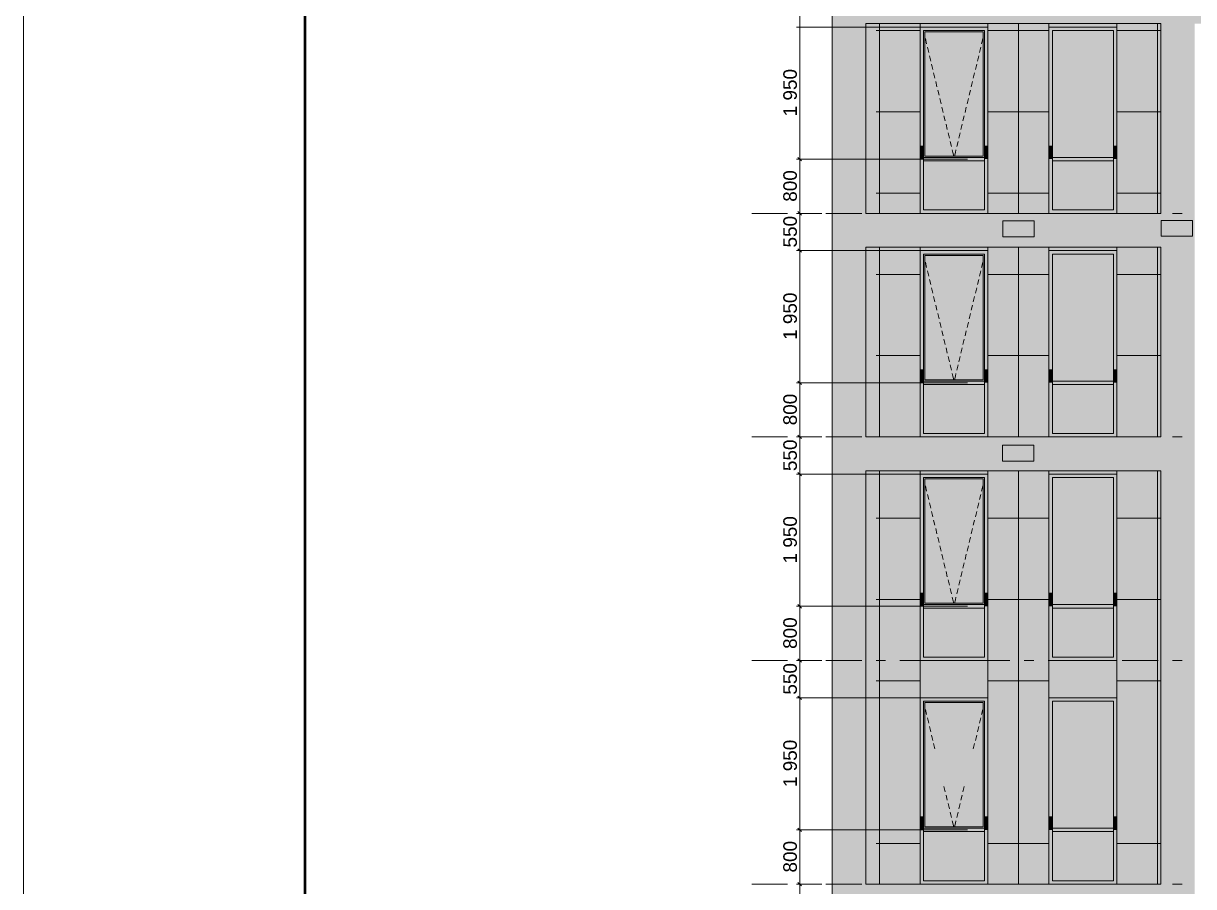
# Model space of a CAD drawing. Header units: millimetres. Extents: x 1499747 to 4230374, y -28481 to 441852.
# Drawn here: x 4091830 to 4109097, y 387192 to 399932 of the extents above; entities that cross this region are included whole.
import ezdxf
from ezdxf.enums import TextEntityAlignment as Align

# ---------------------------------------------------------------- set-up
doc = ezdxf.new("R2010")
doc.units = ezdxf.units.MM
doc.header["$MEASUREMENT"] = 0
doc.layers.add('Чертеж и Рисунок', color=7, linetype='Continuous')
doc.styles.add('РЎР“Р•РќР•Р\xa0Р\x98Р\xa0_РЎРўР\x98Р›Р¬_2', font='')
doc.styles.add('СПДС', font='isocpeur.ttf', dxfattribs={"width": 0.9})
doc.styles.get('РЎР“Р•РќР•Р\xa0Р\x98Р\xa0_РЎРўР\x98Р›Р¬_2').set_extended_font_data('GOST Common', italic=True)

# ---------------------------------------------------------------- blocks, each defined once
blk = doc.blocks.new('*U32')
at = {"lineweight": 0}
blk.add_lwpolyline([(-415, -5), (5, -5), (5, 292), (-415, 292)], close=True, dxfattribs=at)
at = {"color": 0, "linetype": 'Continuous', "lineweight": 50}
blk.add_lwpolyline([(-395, 287), (0, 287), (0, 0), (-395, 0)], close=True, dxfattribs=at)
at = {"style": 'СПДС'}
for tag, p in [('ШИФР_ПРОЕКТА_ЛИСТ2', (-65, 7.5)), ('ЛИСТ_второй', (-5, 5))]:
    blk.add_attdef(tag, text='', height=2.5, dxfattribs=at).set_placement(p, align=Align.MIDDLE_CENTER)

msp = doc.modelspace()

# ---------------------------------------------------------------- hatches: boundary and pattern name
at = {"layer": 'Чертеж и Рисунок', "linetype": 'Continuous', "lineweight": 0, "true_color": 0xbc9a89}
for points in [[(4103762.66783, 400428.41218), (4103762.66783, 373528.37108), (4104262.66859, 373528.37108), (4104262.66859, 400428.41218)], [(4104262.66859, 399928.41141), (4127512.73411, 399928.41141), (4127512.73411, 400428.41218), (4104262.66859, 400428.41218)], [(4108613.00524, 399928.41141), (4108613.00524, 374028.37184), (4109113.006, 374028.37184), (4109113.006, 399928.41141)], [(4104262.66859, 396628.40637), (4108613.00524, 396628.40637), (4108613.00524, 397128.40713), (4104262.66859, 397128.40713)], [(4104262.66859, 393828.40209), (4104262.66859, 393328.40133), (4108613.00524, 393328.40133), (4108613.00524, 393828.40209)], [(4104262.66859, 387228.39201), (4104262.66859, 386728.39125), (4108613.00524, 386728.39125), (4108613.00524, 387228.39201)]]:
    msp.add_hatch(color=33, dxfattribs=at).paths.add_polyline_path(points)
at = {"layer": 'Чертеж и Рисунок', "linetype": 'Continuous', "lineweight": 0, "true_color": 0xffffff}
for points in [[(4104262.66859, 399928.41141), (4104262.66859, 397128.40713), (4105063.29981, 397128.40713), (4105063.29981, 399878.41134), (4106063.30134, 399878.41134), (4106063.30134, 397128.40713), (4106963.00272, 397128.40713), (4106963.00272, 399878.41134), (4107963.00424, 399878.41134), (4107963.00424, 397128.40713), (4108613.00524, 397128.40713), (4108613.00524, 399928.41141)], [(4106282.50168, 396779.9066), (4106744.30238, 396779.9066), (4106744.30238, 397015.70696), (4106282.50168, 397015.70696)], [(4108619.90525, 396789.30662), (4109081.70595, 396789.30662), (4109081.70595, 397025.00698), (4108619.90525, 397025.00698)], [(4104262.66859, 393828.40209), (4105063.29981, 393828.40209), (4105063.29981, 396578.40629), (4106063.30134, 396578.40629), (4106063.30134, 393828.40209), (4106963.00272, 393828.40209), (4106963.00272, 396578.40629), (4107963.00424, 396578.40629), (4107963.00424, 393828.40209), (4108613.00524, 393828.40209), (4108613.00524, 396628.40637), (4104262.66859, 396628.40637)], [(4106276.10167, 393471.70155), (4106738.00237, 393471.70155), (4106738.00237, 393707.40191), (4106276.10167, 393707.40191)]]:
    msp.add_hatch(color=7, dxfattribs=at).paths.add_polyline_path(points)
at = {"layer": 'Чертеж и Рисунок', "linetype": 'Continuous', "lineweight": 0, "true_color": 0x2e2e2e}
for points in [[(4105063.29981, 399528.4108), (4105113.29989, 399528.4108), (4105113.29989, 399828.41126), (4105063.29981, 399878.41134)], [(4105563.30058, 399878.41134), (4105063.29981, 399878.41134), (4105113.29989, 399828.41126), (4105563.30058, 399828.41126)], [(4105563.30058, 399878.41134), (4105563.30058, 399828.41126), (4106013.30127, 399828.41126), (4106063.30134, 399878.41134)], [(4106063.30134, 399528.4108), (4106063.30134, 399878.41134), (4106013.30127, 399828.41126), (4106013.30127, 399528.4108)], [(4106963.00272, 399528.4108), (4107013.00279, 399528.4108), (4107013.00279, 399828.41126), (4106963.00272, 399878.41134)], [(4107463.00348, 399878.41134), (4106963.00272, 399878.41134), (4107013.00279, 399828.41126), (4107463.00348, 399828.41126)], [(4107463.00348, 399878.41134), (4107463.00348, 399828.41126), (4107913.00417, 399828.41126), (4107963.00424, 399878.41134)], [(4107963.00424, 399528.4108), (4107963.00424, 399878.41134), (4107913.00417, 399828.41126), (4107913.00417, 399528.4108)], [(4105063.29981, 398128.40866), (4105113.29989, 398128.40866), (4105113.29989, 399528.4108), (4105063.29981, 399528.4108)], [(4106063.30134, 398128.40866), (4106063.30134, 399528.4108), (4106013.30127, 399528.4108), (4106013.30127, 398128.40866)], [(4106963.00272, 398128.40866), (4107013.00279, 398128.40866), (4107013.00279, 399528.4108), (4106963.00272, 399528.4108)], [(4107963.00424, 398128.40866), (4107963.00424, 399528.4108), (4107913.00417, 399528.4108), (4107913.00417, 398128.40866)], [(4105063.29981, 397928.40836), (4105113.29989, 397928.40836), (4105113.29989, 398128.40866), (4105063.29981, 398128.40866)], [(4106063.30134, 397928.40836), (4106063.30134, 398128.40866), (4106013.30127, 398128.40866), (4106013.30127, 397928.40836)], [(4106963.00272, 397928.40836), (4107013.00279, 397928.40836), (4107013.00279, 398128.40866), (4106963.00272, 398128.40866)], [(4107963.00424, 397928.40836), (4107963.00424, 398128.40866), (4107913.00417, 398128.40866), (4107913.00417, 397928.40836)], [(4105063.29981, 397928.40836), (4105063.29981, 397128.40713), (4105113.29989, 397178.40721), (4105113.29989, 397928.40836)], [(4105113.29989, 397903.40832), (4105563.30058, 397903.40832), (4105563.30058, 397953.40839), (4105113.29989, 397953.40839)], [(4105563.30058, 397953.40839), (4105563.30058, 397903.40832), (4106013.30127, 397903.40832), (4106013.30127, 397953.40839)], [(4106063.30134, 397928.40836), (4106013.30127, 397928.40836), (4106013.30127, 397178.40721), (4106063.30134, 397128.40713)], [(4106963.00272, 397928.40836), (4106963.00272, 397128.40713), (4107013.00279, 397178.40721), (4107013.00279, 397928.40836)], [(4107013.00279, 397903.40832), (4107463.00348, 397903.40832), (4107463.00348, 397953.40839), (4107013.00279, 397953.40839)], [(4107463.00348, 397953.40839), (4107463.00348, 397903.40832), (4107913.00417, 397903.40832), (4107913.00417, 397953.40839)], [(4107963.00424, 397928.40836), (4107913.00417, 397928.40836), (4107913.00417, 397178.40721), (4107963.00424, 397128.40713)], [(4105563.30058, 397128.40713), (4105563.30058, 397178.40721), (4105113.29989, 397178.40721), (4105063.29981, 397128.40713)], [(4105563.30058, 397128.40713), (4106063.30134, 397128.40713), (4106013.30127, 397178.40721), (4105563.30058, 397178.40721)], [(4107463.00348, 397128.40713), (4107463.00348, 397178.40721), (4107013.00279, 397178.40721), (4106963.00272, 397128.40713)], [(4107463.00348, 397128.40713), (4107963.00424, 397128.40713), (4107913.00417, 397178.40721), (4107463.00348, 397178.40721)], [(4105063.29981, 396228.40576), (4105113.29989, 396228.40576), (4105113.29989, 396528.40622), (4105063.29981, 396578.40629)], [(4105563.30058, 396578.40629), (4105063.29981, 396578.40629), (4105113.29989, 396528.40622), (4105563.30058, 396528.40622)], [(4105563.30058, 396578.40629), (4105563.30058, 396528.40622), (4106013.30127, 396528.40622), (4106063.30134, 396578.40629)], [(4106063.30134, 396228.40576), (4106063.30134, 396578.40629), (4106013.30127, 396528.40622), (4106013.30127, 396228.40576)], [(4106963.00272, 396228.40576), (4107013.00279, 396228.40576), (4107013.00279, 396528.40622), (4106963.00272, 396578.40629)], [(4107463.00348, 396578.40629), (4106963.00272, 396578.40629), (4107013.00279, 396528.40622), (4107463.00348, 396528.40622)], [(4107463.00348, 396578.40629), (4107463.00348, 396528.40622), (4107913.00417, 396528.40622), (4107963.00424, 396578.40629)], [(4107963.00424, 396228.40576), (4107963.00424, 396578.40629), (4107913.00417, 396528.40622), (4107913.00417, 396228.40576)], [(4105063.29981, 394828.40362), (4105113.29989, 394828.40362), (4105113.29989, 396228.40576), (4105063.29981, 396228.40576)], [(4106063.30134, 394828.40362), (4106063.30134, 396228.40576), (4106013.30127, 396228.40576), (4106013.30127, 394828.40362)], [(4106963.00272, 394828.40362), (4107013.00279, 394828.40362), (4107013.00279, 396228.40576), (4106963.00272, 396228.40576)], [(4107963.00424, 394828.40362), (4107963.00424, 396228.40576), (4107913.00417, 396228.40576), (4107913.00417, 394828.40362)], [(4105063.29981, 394628.40332), (4105113.29989, 394628.40332), (4105113.29989, 394828.40362), (4105063.29981, 394828.40362)], [(4106063.30134, 394628.40332), (4106063.30134, 394828.40362), (4106013.30127, 394828.40362), (4106013.30127, 394628.40332)], [(4106963.00272, 394628.40332), (4107013.00279, 394628.40332), (4107013.00279, 394828.40362), (4106963.00272, 394828.40362)], [(4107963.00424, 394628.40332), (4107963.00424, 394828.40362), (4107913.00417, 394828.40362), (4107913.00417, 394628.40332)], [(4105063.29981, 394628.40332), (4105063.29981, 393828.40209), (4105113.29989, 393878.40217), (4105113.29989, 394628.40332)], [(4105113.29989, 394603.40328), (4105563.30058, 394603.40328), (4105563.30058, 394653.40335), (4105113.29989, 394653.40335)], [(4105563.30058, 394653.40335), (4105563.30058, 394603.40328), (4106013.30127, 394603.40328), (4106013.30127, 394653.40335)], [(4106063.30134, 394628.40332), (4106013.30127, 394628.40332), (4106013.30127, 393878.40217), (4106063.30134, 393828.40209)], [(4106963.00272, 394628.40332), (4106963.00272, 393828.40209), (4107013.00279, 393878.40217), (4107013.00279, 394628.40332)], [(4107013.00279, 394603.40328), (4107463.00348, 394603.40328), (4107463.00348, 394653.40335), (4107013.00279, 394653.40335)], [(4107463.00348, 394653.40335), (4107463.00348, 394603.40328), (4107913.00417, 394603.40328), (4107913.00417, 394653.40335)], [(4107963.00424, 394628.40332), (4107913.00417, 394628.40332), (4107913.00417, 393878.40217), (4107963.00424, 393828.40209)], [(4105563.30058, 393828.40209), (4105563.30058, 393878.40217), (4105113.29989, 393878.40217), (4105063.29981, 393828.40209)], [(4105563.30058, 393828.40209), (4106063.30134, 393828.40209), (4106013.30127, 393878.40217), (4105563.30058, 393878.40217)], [(4107463.00348, 393828.40209), (4107463.00348, 393878.40217), (4107013.00279, 393878.40217), (4106963.00272, 393828.40209)], [(4107463.00348, 393828.40209), (4107963.00424, 393828.40209), (4107913.00417, 393878.40217), (4107463.00348, 393878.40217)], [(4105063.29981, 392928.40072), (4105113.29989, 392928.40072), (4105113.29989, 393228.40118), (4105063.29981, 393278.40125)], [(4105563.30058, 393278.40125), (4105063.29981, 393278.40125), (4105113.29989, 393228.40118), (4105563.30058, 393228.40118)], [(4105563.30058, 393278.40125), (4105563.30058, 393228.40118), (4106013.30127, 393228.40118), (4106063.30134, 393278.40125)], [(4106063.30134, 392928.40072), (4106063.30134, 393278.40125), (4106013.30127, 393228.40118), (4106013.30127, 392928.40072)], [(4106963.00272, 392928.40072), (4107013.00279, 392928.40072), (4107013.00279, 393228.40118), (4106963.00272, 393278.40125)], [(4107463.00348, 393278.40125), (4106963.00272, 393278.40125), (4107013.00279, 393228.40118), (4107463.00348, 393228.40118)], [(4107463.00348, 393278.40125), (4107463.00348, 393228.40118), (4107913.00417, 393228.40118), (4107963.00424, 393278.40125)], [(4107963.00424, 392928.40072), (4107963.00424, 393278.40125), (4107913.00417, 393228.40118), (4107913.00417, 392928.40072)], [(4105063.29981, 391528.39858), (4105113.29989, 391528.39858), (4105113.29989, 392928.40072), (4105063.29981, 392928.40072)], [(4106063.30134, 391528.39858), (4106063.30134, 392928.40072), (4106013.30127, 392928.40072), (4106013.30127, 391528.39858)], [(4106963.00272, 391528.39858), (4107013.00279, 391528.39858), (4107013.00279, 392928.40072), (4106963.00272, 392928.40072)], [(4107963.00424, 391528.39858), (4107963.00424, 392928.40072), (4107913.00417, 392928.40072), (4107913.00417, 391528.39858)], [(4105063.29981, 391328.39827), (4105113.29989, 391328.39827), (4105113.29989, 391528.39858), (4105063.29981, 391528.39858)], [(4106063.30134, 391328.39827), (4106063.30134, 391528.39858), (4106013.30127, 391528.39858), (4106013.30127, 391328.39827)], [(4106963.00272, 391328.39827), (4107013.00279, 391328.39827), (4107013.00279, 391528.39858), (4106963.00272, 391528.39858)], [(4107963.00424, 391328.39827), (4107963.00424, 391528.39858), (4107913.00417, 391528.39858), (4107913.00417, 391328.39827)], [(4105063.29981, 391328.39827), (4105063.29981, 390528.39705), (4105113.29989, 390578.39713), (4105113.29989, 391328.39827)], [(4105113.29989, 391303.39824), (4105563.30058, 391303.39824), (4105563.30058, 391353.39831), (4105113.29989, 391353.39831)], [(4105563.30058, 391353.39831), (4105563.30058, 391303.39824), (4106013.30127, 391303.39824), (4106013.30127, 391353.39831)], [(4106063.30134, 391328.39827), (4106013.30127, 391328.39827), (4106013.30127, 390578.39713), (4106063.30134, 390528.39705)], [(4106963.00272, 391328.39827), (4106963.00272, 390528.39705), (4107013.00279, 390578.39713), (4107013.00279, 391328.39827)], [(4107013.00279, 391303.39824), (4107463.00348, 391303.39824), (4107463.00348, 391353.39831), (4107013.00279, 391353.39831)], [(4107463.00348, 391353.39831), (4107463.00348, 391303.39824), (4107913.00417, 391303.39824), (4107913.00417, 391353.39831)], [(4107963.00424, 391328.39827), (4107913.00417, 391328.39827), (4107913.00417, 390578.39713), (4107963.00424, 390528.39705)], [(4105563.30058, 390528.39705), (4105563.30058, 390578.39713), (4105113.29989, 390578.39713), (4105063.29981, 390528.39705)], [(4105563.30058, 390528.39705), (4106063.30134, 390528.39705), (4106013.30127, 390578.39713), (4105563.30058, 390578.39713)], [(4107463.00348, 390528.39705), (4107463.00348, 390578.39713), (4107013.00279, 390578.39713), (4106963.00272, 390528.39705)], [(4107463.00348, 390528.39705), (4107963.00424, 390528.39705), (4107913.00417, 390578.39713), (4107463.00348, 390578.39713)], [(4105063.29981, 389628.39568), (4105113.29989, 389628.39568), (4105113.29989, 389928.39613), (4105063.29981, 389978.39621)], [(4105563.30058, 389978.39621), (4105063.29981, 389978.39621), (4105113.29989, 389928.39613), (4105563.30058, 389928.39613)], [(4105563.30058, 389978.39621), (4105563.30058, 389928.39613), (4106013.30127, 389928.39613), (4106063.30134, 389978.39621)], [(4106063.30134, 389628.39568), (4106063.30134, 389978.39621), (4106013.30127, 389928.39613), (4106013.30127, 389628.39568)], [(4106963.00272, 389628.39568), (4107013.00279, 389628.39568), (4107013.00279, 389928.39613), (4106963.00272, 389978.39621)], [(4107463.00348, 389978.39621), (4106963.00272, 389978.39621), (4107013.00279, 389928.39613), (4107463.00348, 389928.39613)], [(4107463.00348, 389978.39621), (4107463.00348, 389928.39613), (4107913.00417, 389928.39613), (4107963.00424, 389978.39621)], [(4107963.00424, 389628.39568), (4107963.00424, 389978.39621), (4107913.00417, 389928.39613), (4107913.00417, 389628.39568)], [(4105063.29981, 388228.39354), (4105113.29989, 388228.39354), (4105113.29989, 389628.39568), (4105063.29981, 389628.39568)], [(4106063.30134, 388228.39354), (4106063.30134, 389628.39568), (4106013.30127, 389628.39568), (4106013.30127, 388228.39354)], [(4106963.00272, 388228.39354), (4107013.00279, 388228.39354), (4107013.00279, 389628.39568), (4106963.00272, 389628.39568)], [(4107963.00424, 388228.39354), (4107963.00424, 389628.39568), (4107913.00417, 389628.39568), (4107913.00417, 388228.39354)], [(4105063.29981, 388028.39323), (4105113.29989, 388028.39323), (4105113.29989, 388228.39354), (4105063.29981, 388228.39354)], [(4106063.30134, 388028.39323), (4106063.30134, 388228.39354), (4106013.30127, 388228.39354), (4106013.30127, 388028.39323)], [(4106963.00272, 388028.39323), (4107013.00279, 388028.39323), (4107013.00279, 388228.39354), (4106963.00272, 388228.39354)], [(4107963.00424, 388028.39323), (4107963.00424, 388228.39354), (4107913.00417, 388228.39354), (4107913.00417, 388028.39323)], [(4105063.29981, 388028.39323), (4105063.29981, 387228.39201), (4105113.29989, 387278.39209), (4105113.29989, 388028.39323)], [(4105113.29989, 388003.39319), (4105563.30058, 388003.39319), (4105563.30058, 388053.39327), (4105113.29989, 388053.39327)], [(4105563.30058, 388053.39327), (4105563.30058, 388003.39319), (4106013.30127, 388003.39319), (4106013.30127, 388053.39327)], [(4106063.30134, 388028.39323), (4106013.30127, 388028.39323), (4106013.30127, 387278.39209), (4106063.30134, 387228.39201)], [(4106963.00272, 388028.39323), (4106963.00272, 387228.39201), (4107013.00279, 387278.39209), (4107013.00279, 388028.39323)], [(4107013.00279, 388003.39319), (4107463.00348, 388003.39319), (4107463.00348, 388053.39327), (4107013.00279, 388053.39327)], [(4107463.00348, 388053.39327), (4107463.00348, 388003.39319), (4107913.00417, 388003.39319), (4107913.00417, 388053.39327)], [(4107963.00424, 388028.39323), (4107913.00417, 388028.39323), (4107913.00417, 387278.39209), (4107963.00424, 387228.39201)], [(4105563.30058, 387228.39201), (4105563.30058, 387278.39209), (4105113.29989, 387278.39209), (4105063.29981, 387228.39201)], [(4105563.30058, 387228.39201), (4106063.30134, 387228.39201), (4106013.30127, 387278.39209), (4105563.30058, 387278.39209)], [(4107463.00348, 387228.39201), (4107463.00348, 387278.39209), (4107013.00279, 387278.39209), (4106963.00272, 387228.39201)], [(4107463.00348, 387228.39201), (4107963.00424, 387228.39201), (4107913.00417, 387278.39209), (4107463.00348, 387278.39209)]]:
    msp.add_hatch(color=250, dxfattribs=at).paths.add_polyline_path(points)
at = {"layer": 'Чертеж и Рисунок', "linetype": 'Continuous', "lineweight": 0, "true_color": 0xf7fdff}
for points in [[(4105113.29989, 397953.40839), (4105133.29992, 397973.40843), (4105133.29992, 399808.41123), (4105113.29989, 399828.41126)], [(4106013.30127, 399828.41126), (4105113.29989, 399828.41126), (4105133.29992, 399808.41123), (4105993.30124, 399808.41123)], [(4106013.30127, 397953.40839), (4106013.30127, 399828.41126), (4105993.30124, 399808.41123), (4105993.30124, 397973.40843)], [(4106013.30127, 397953.40839), (4105993.30124, 397973.40843), (4105133.29992, 397973.40843), (4105113.29989, 397953.40839)], [(4105113.29989, 394653.40335), (4105133.29992, 394673.40338), (4105133.29992, 396508.40619), (4105113.29989, 396528.40622)], [(4106013.30127, 396528.40622), (4105113.29989, 396528.40622), (4105133.29992, 396508.40619), (4105993.30124, 396508.40619)], [(4106013.30127, 394653.40335), (4106013.30127, 396528.40622), (4105993.30124, 396508.40619), (4105993.30124, 394673.40338)], [(4106013.30127, 394653.40335), (4105993.30124, 394673.40338), (4105133.29992, 394673.40338), (4105113.29989, 394653.40335)], [(4105113.29989, 391353.39831), (4105133.29992, 391373.39834), (4105133.29992, 393208.40115), (4105113.29989, 393228.40118)], [(4106013.30127, 393228.40118), (4105113.29989, 393228.40118), (4105133.29992, 393208.40115), (4105993.30124, 393208.40115)], [(4106013.30127, 391353.39831), (4106013.30127, 393228.40118), (4105993.30124, 393208.40115), (4105993.30124, 391373.39834)], [(4106013.30127, 391353.39831), (4105993.30124, 391373.39834), (4105133.29992, 391373.39834), (4105113.29989, 391353.39831)], [(4105113.29989, 388053.39327), (4105133.29992, 388073.3933), (4105133.29992, 389908.3961), (4105113.29989, 389928.39613)], [(4106013.30127, 389928.39613), (4105113.29989, 389928.39613), (4105133.29992, 389908.3961), (4105993.30124, 389908.3961)], [(4106013.30127, 388053.39327), (4106013.30127, 389928.39613), (4105993.30124, 389908.3961), (4105993.30124, 388073.3933)], [(4106013.30127, 388053.39327), (4105993.30124, 388073.3933), (4105133.29992, 388073.3933), (4105113.29989, 388053.39327)]]:
    msp.add_hatch(color=7, dxfattribs=at).paths.add_polyline_path(points)
at = {"layer": 'Чертеж и Рисунок', "linetype": 'Continuous', "lineweight": 0, "true_color": 0x84adf9}
for points in [[(4105133.29992, 397973.40843), (4105993.30124, 397973.40843), (4105993.30124, 399808.41123), (4105133.29992, 399808.41123)], [(4107013.00279, 399828.41126), (4107013.00279, 397953.40839), (4107913.00417, 397953.40839), (4107913.00417, 399828.41126)], [(4105113.29989, 397903.40832), (4105113.29989, 397178.40721), (4106013.30127, 397178.40721), (4106013.30127, 397903.40832)], [(4107013.00279, 397903.40832), (4107013.00279, 397178.40721), (4107913.00417, 397178.40721), (4107913.00417, 397903.40832)], [(4105133.29992, 394673.40338), (4105993.30124, 394673.40338), (4105993.30124, 396508.40619), (4105133.29992, 396508.40619)], [(4107013.00279, 396528.40622), (4107013.00279, 394653.40335), (4107913.00417, 394653.40335), (4107913.00417, 396528.40622)], [(4105113.29989, 394603.40328), (4105113.29989, 393878.40217), (4106013.30127, 393878.40217), (4106013.30127, 394603.40328)], [(4107013.00279, 394603.40328), (4107013.00279, 393878.40217), (4107913.00417, 393878.40217), (4107913.00417, 394603.40328)], [(4105133.29992, 391373.39834), (4105993.30124, 391373.39834), (4105993.30124, 393208.40115), (4105133.29992, 393208.40115)], [(4107013.00279, 391353.39831), (4107913.00417, 391353.39831), (4107913.00417, 393228.40118), (4107013.00279, 393228.40118)], [(4105113.29989, 391303.39824), (4105113.29989, 390578.39713), (4106013.30127, 390578.39713), (4106013.30127, 391303.39824)], [(4107013.00279, 390578.39713), (4107913.00417, 390578.39713), (4107913.00417, 391303.39824), (4107013.00279, 391303.39824)], [(4105133.29992, 388073.3933), (4105993.30124, 388073.3933), (4105993.30124, 389908.3961), (4105133.29992, 389908.3961)], [(4107013.00279, 388053.39327), (4107913.00417, 388053.39327), (4107913.00417, 389928.39613), (4107013.00279, 389928.39613)], [(4105113.29989, 388003.39319), (4105113.29989, 387278.39209), (4106013.30127, 387278.39209), (4106013.30127, 388003.39319)], [(4107013.00279, 387278.39209), (4107913.00417, 387278.39209), (4107913.00417, 388003.39319), (4107013.00279, 388003.39319)]]:
    msp.add_hatch(color=161, dxfattribs=at).paths.add_polyline_path(points)
at = {"layer": 'Чертеж и Рисунок', "linetype": 'Continuous', "lineweight": 0, "true_color": 0xffffff}
h = msp.add_hatch(color=7, dxfattribs=at)
h.paths.add_polyline_path([(4104262.66859, 387228.39201), (4105063.29981, 387228.39201), (4105063.29981, 389978.39619), (4106063.30138, 389978.39619), (4106063.30138, 387228.39201), (4106963.00276, 387228.39201), (4106963.00276, 389978.39619), (4107963.00423, 389978.39619), (4107963.00423, 387228.39201), (4108613.00525, 387228.39201), (4108613.00525, 393328.40133), (4104262.66859, 393328.40133)])
h.paths.add_polyline_path([(4105063.29981, 393278.40126), (4106063.30138, 393278.40126), (4106063.30138, 390528.39708), (4105063.29981, 390528.39708)], flags=0)
h.paths.add_polyline_path([(4106963.00276, 390528.39708), (4106963.00276, 393278.40126), (4107963.00423, 393278.40126), (4107963.00423, 390528.39708)], flags=0)

# ---------------------------------------------------------------- linework, layer by layer
at = {"layer": 'Чертеж и Рисунок', "color": 7, "linetype": 'Continuous', "lineweight": 5}
for points in [[(4103284.7171, 399878.41134), (4103284.7171, 400428.41218)], [(4103762.66783, 373528.37108), (4103762.66783, 400428.41218)], [(4104262.66859, 399928.41141), (4108613.00524, 399928.41141)], [(4104262.66859, 397128.40713), (4104262.66859, 399928.41141)], [(4108613.00524, 397128.40713), (4108613.00524, 399928.41141)], [(4105763.30088, 399878.41134), (4103237.83703, 399878.41134)], [(4103284.7171, 397928.40836), (4103284.7171, 399878.41134)], [(4105063.29981, 399878.41134), (4106063.30134, 399878.41134)], [(4105113.29989, 399528.4108), (4105113.29989, 399828.41126)], [(4105113.29989, 399828.41126), (4105563.30058, 399828.41126)], [(4105133.29992, 399808.41123), (4105133.29992, 397973.40843)], [(4105993.30124, 399808.41123), (4105133.29992, 399808.41123)], [(4105563.30058, 399828.41126), (4106013.30127, 399828.41126)], [(4105993.30124, 397973.40843), (4105993.30124, 399808.41123)], [(4106013.30127, 399528.4108), (4106013.30127, 399828.41126)], [(4106063.30134, 399878.41134), (4106063.30134, 397128.40713)], [(4106963.00272, 399878.41134), (4107963.00424, 399878.41134)], [(4106963.00272, 397128.40713), (4106963.00272, 399878.41134)], [(4107013.00279, 399528.4108), (4107013.00279, 399828.41126)], [(4107013.00279, 399828.41126), (4107463.00348, 399828.41126)], [(4107463.00348, 399828.41126), (4107913.00417, 399828.41126)], [(4107913.00417, 399528.4108), (4107913.00417, 399828.41126)], [(4107963.00424, 399878.41134), (4107963.00424, 397128.40713)], [(4105113.29989, 398128.40866), (4105113.29989, 399528.4108)], [(4106013.30127, 398128.40866), (4106013.30127, 399528.4108)], [(4107013.00279, 398128.40866), (4107013.00279, 399528.4108)], [(4107913.00417, 398128.40866), (4107913.00417, 399528.4108)], [(4105113.29989, 397953.40839), (4105113.29989, 398128.40866)], [(4106013.30127, 397953.40839), (4106013.30127, 398128.40866)], [(4107013.00279, 397953.40839), (4107013.00279, 398128.40866)], [(4107913.00417, 397953.40839), (4107913.00417, 398128.40866)], [(4105763.30088, 397928.40836), (4103237.83703, 397928.40836)], [(4103259.71706, 397953.40839), (4103309.71714, 397903.40832)], [(4103284.7171, 397128.40713), (4103284.7171, 397928.40836)], [(4105113.29989, 397928.40836), (4105113.29989, 397953.40839)], [(4105563.30058, 397953.40839), (4105113.29989, 397953.40839)], [(4105113.29989, 397903.40832), (4105113.29989, 397928.40836)], [(4105113.29989, 397178.40721), (4105113.29989, 397903.40832)], [(4105563.30058, 397903.40832), (4105113.29989, 397903.40832)], [(4105133.29992, 397973.40843), (4105993.30124, 397973.40843)], [(4106013.30127, 397953.40839), (4105563.30058, 397953.40839)], [(4106013.30127, 397903.40832), (4105563.30058, 397903.40832)], [(4106013.30127, 397928.40836), (4106013.30127, 397953.40839)], [(4106013.30127, 397903.40832), (4106013.30127, 397928.40836)], [(4106013.30127, 397178.40721), (4106013.30127, 397903.40832)], [(4107013.00279, 397928.40836), (4107013.00279, 397953.40839)], [(4107463.00348, 397953.40839), (4107013.00279, 397953.40839)], [(4107013.00279, 397903.40832), (4107013.00279, 397928.40836)], [(4107013.00279, 397178.40721), (4107013.00279, 397903.40832)], [(4107463.00348, 397903.40832), (4107013.00279, 397903.40832)], [(4107913.00417, 397953.40839), (4107463.00348, 397953.40839)], [(4107913.00417, 397903.40832), (4107463.00348, 397903.40832)], [(4107913.00417, 397928.40836), (4107913.00417, 397953.40839)], [(4107913.00417, 397903.40832), (4107913.00417, 397928.40836)], [(4107913.00417, 397178.40721), (4107913.00417, 397903.40832)], [(4105563.30058, 397178.40721), (4105113.29989, 397178.40721)], [(4106013.30127, 397178.40721), (4105563.30058, 397178.40721)], [(4107463.00348, 397178.40721), (4107013.00279, 397178.40721)], [(4107913.00417, 397178.40721), (4107463.00348, 397178.40721)], [(4103612.6676, 397128.40713), (4103237.83703, 397128.40713)], [(4103259.71706, 397153.40717), (4103309.71714, 397103.4071)], [(4103284.7171, 396578.40629), (4103284.7171, 397128.40713)], [(4104262.66859, 397128.40713), (4108613.00524, 397128.40713)], [(4106282.50168, 396779.9066), (4106282.50168, 397015.70696)], [(4106282.50168, 397015.70696), (4106744.30238, 397015.70696)], [(4106744.30238, 397015.70696), (4106744.30238, 396779.9066)], [(4108619.90525, 396789.30662), (4108619.90525, 397025.00698)], [(4108619.90525, 397025.00698), (4109081.70595, 397025.00698)], [(4109081.70595, 397025.00698), (4109081.70595, 396789.30662)], [(4106744.30238, 396779.9066), (4106282.50168, 396779.9066)], [(4109081.70595, 396789.30662), (4108619.90525, 396789.30662)], [(4105763.30088, 396578.40629), (4103237.83703, 396578.40629)], [(4103259.71706, 396603.40633), (4103309.71714, 396553.40626)], [(4103284.7171, 394628.40332), (4103284.7171, 396578.40629)], [(4104262.66859, 393828.40209), (4104262.66859, 396628.40637)], [(4104262.66859, 396628.40637), (4108613.00524, 396628.40637)], [(4105063.29981, 396578.40629), (4106063.30134, 396578.40629)], [(4105113.29989, 396228.40576), (4105113.29989, 396528.40622)], [(4105113.29989, 396528.40622), (4105563.30058, 396528.40622)], [(4105133.29992, 396508.40619), (4105133.29992, 394673.40338)], [(4105993.30124, 396508.40619), (4105133.29992, 396508.40619)], [(4105563.30058, 396528.40622), (4106013.30127, 396528.40622)], [(4105993.30124, 394673.40338), (4105993.30124, 396508.40619)], [(4106013.30127, 396228.40576), (4106013.30127, 396528.40622)], [(4106063.30134, 396578.40629), (4106063.30134, 393828.40209)], [(4106963.00272, 393828.40209), (4106963.00272, 396578.40629)], [(4106963.00272, 396578.40629), (4107963.00424, 396578.40629)], [(4107013.00279, 396228.40576), (4107013.00279, 396528.40622)], [(4107013.00279, 396528.40622), (4107463.00348, 396528.40622)], [(4107463.00348, 396528.40622), (4107913.00417, 396528.40622)], [(4107913.00417, 396228.40576), (4107913.00417, 396528.40622)], [(4107963.00424, 396578.40629), (4107963.00424, 393828.40209)], [(4108613.00524, 393828.40209), (4108613.00524, 396628.40637)], [(4105113.29989, 394828.40362), (4105113.29989, 396228.40576)], [(4106013.30127, 394828.40362), (4106013.30127, 396228.40576)], [(4107013.00279, 394828.40362), (4107013.00279, 396228.40576)], [(4107913.00417, 394828.40362), (4107913.00417, 396228.40576)], [(4105113.29989, 394653.40335), (4105113.29989, 394828.40362)], [(4106013.30127, 394653.40335), (4106013.30127, 394828.40362)], [(4107013.00279, 394653.40335), (4107013.00279, 394828.40362)], [(4107913.00417, 394653.40335), (4107913.00417, 394828.40362)], [(4105763.30088, 394628.40332), (4103237.83703, 394628.40332)], [(4103259.71706, 394653.40335), (4103309.71714, 394603.40328)], [(4103284.7171, 393828.40209), (4103284.7171, 394628.40332)], [(4105113.29989, 394628.40332), (4105113.29989, 394653.40335)], [(4105563.30058, 394653.40335), (4105113.29989, 394653.40335)], [(4105113.29989, 394603.40328), (4105113.29989, 394628.40332)], [(4105113.29989, 393878.40217), (4105113.29989, 394603.40328)], [(4105563.30058, 394603.40328), (4105113.29989, 394603.40328)], [(4105133.29992, 394673.40338), (4105993.30124, 394673.40338)], [(4106013.30127, 394653.40335), (4105563.30058, 394653.40335)], [(4106013.30127, 394603.40328), (4105563.30058, 394603.40328)], [(4106013.30127, 394628.40332), (4106013.30127, 394653.40335)], [(4106013.30127, 394603.40328), (4106013.30127, 394628.40332)], [(4106013.30127, 393878.40217), (4106013.30127, 394603.40328)], [(4107013.00279, 394628.40332), (4107013.00279, 394653.40335)], [(4107463.00348, 394653.40335), (4107013.00279, 394653.40335)], [(4107013.00279, 394603.40328), (4107013.00279, 394628.40332)], [(4107013.00279, 393878.40217), (4107013.00279, 394603.40328)], [(4107463.00348, 394603.40328), (4107013.00279, 394603.40328)], [(4107913.00417, 394653.40335), (4107463.00348, 394653.40335)], [(4107913.00417, 394603.40328), (4107463.00348, 394603.40328)], [(4107913.00417, 394628.40332), (4107913.00417, 394653.40335)], [(4107913.00417, 394603.40328), (4107913.00417, 394628.40332)], [(4107913.00417, 393878.40217), (4107913.00417, 394603.40328)], [(4103612.6676, 393828.40209), (4103237.83703, 393828.40209)], [(4103259.71706, 393853.40213), (4103309.71714, 393803.40205)], [(4103284.7171, 393278.40125), (4103284.7171, 393828.40209)], [(4104262.66859, 393828.40209), (4108613.00524, 393828.40209)], [(4105563.30058, 393878.40217), (4105113.29989, 393878.40217)], [(4106013.30127, 393878.40217), (4105563.30058, 393878.40217)], [(4106276.10167, 393471.70155), (4106276.10167, 393707.40191)], [(4106276.10167, 393707.40191), (4106738.00237, 393707.40191)], [(4106738.00237, 393707.40191), (4106738.00237, 393471.70155)], [(4107463.00348, 393878.40217), (4107013.00279, 393878.40217)], [(4107913.00417, 393878.40217), (4107463.00348, 393878.40217)], [(4106738.00237, 393471.70155), (4106276.10167, 393471.70155)], [(4105763.30088, 393278.40125), (4103237.83703, 393278.40125)], [(4103259.71706, 393303.40129), (4103309.71714, 393253.40121)], [(4103284.7171, 391328.39827), (4103284.7171, 393278.40125)], [(4104262.66859, 387228.39201), (4104262.66859, 393328.40133)], [(4104262.66859, 393328.40133), (4108613.00524, 393328.40133)], [(4105063.29981, 393278.40125), (4106063.30134, 393278.40125)], [(4105113.29989, 392928.40072), (4105113.29989, 393228.40118)], [(4105113.29989, 393228.40118), (4105563.30058, 393228.40118)], [(4105133.29992, 393208.40115), (4105133.29992, 391373.39834)], [(4105993.30124, 393208.40115), (4105133.29992, 393208.40115)], [(4105563.30058, 393228.40118), (4106013.30127, 393228.40118)], [(4105993.30124, 391373.39834), (4105993.30124, 393208.40115)], [(4106013.30127, 392928.40072), (4106013.30127, 393228.40118)], [(4106063.30134, 393278.40125), (4106063.30134, 390528.39705)], [(4106963.00272, 393278.40125), (4107963.00424, 393278.40125)], [(4106963.00272, 390528.39705), (4106963.00272, 393278.40125)], [(4107013.00279, 392928.40072), (4107013.00279, 393228.40118)], [(4107013.00279, 393228.40118), (4107463.00348, 393228.40118)], [(4107463.00348, 393228.40118), (4107913.00417, 393228.40118)], [(4107913.00417, 392928.40072), (4107913.00417, 393228.40118)], [(4107963.00424, 393278.40125), (4107963.00424, 390528.39705)], [(4108613.00524, 387228.39201), (4108613.00524, 393328.40133)], [(4105113.29989, 391528.39858), (4105113.29989, 392928.40072)], [(4106013.30127, 391528.39858), (4106013.30127, 392928.40072)], [(4107013.00279, 391528.39858), (4107013.00279, 392928.40072)], [(4107913.00417, 391528.39858), (4107913.00417, 392928.40072)], [(4105113.29989, 391353.39831), (4105113.29989, 391528.39858)], [(4106013.30127, 391353.39831), (4106013.30127, 391528.39858)], [(4107013.00279, 391353.39831), (4107013.00279, 391528.39858)], [(4107913.00417, 391353.39831), (4107913.00417, 391528.39858)], [(4105763.30088, 391328.39827), (4103237.83703, 391328.39827)], [(4103259.71706, 391353.39831), (4103309.71714, 391303.39824)], [(4103284.7171, 390528.39705), (4103284.7171, 391328.39827)], [(4105113.29989, 391328.39827), (4105113.29989, 391353.39831)], [(4105563.30058, 391353.39831), (4105113.29989, 391353.39831)], [(4105113.29989, 391303.39824), (4105113.29989, 391328.39827)], [(4105113.29989, 390578.39713), (4105113.29989, 391303.39824)], [(4105563.30058, 391303.39824), (4105113.29989, 391303.39824)], [(4105133.29992, 391373.39834), (4105993.30124, 391373.39834)], [(4106013.30127, 391353.39831), (4105563.30058, 391353.39831)], [(4106013.30127, 391303.39824), (4105563.30058, 391303.39824)], [(4106013.30127, 391328.39827), (4106013.30127, 391353.39831)], [(4106013.30127, 391303.39824), (4106013.30127, 391328.39827)], [(4106013.30127, 390578.39713), (4106013.30127, 391303.39824)], [(4107013.00279, 391328.39827), (4107013.00279, 391353.39831)], [(4107463.00348, 391353.39831), (4107013.00279, 391353.39831)], [(4107013.00279, 391303.39824), (4107013.00279, 391328.39827)], [(4107013.00279, 390578.39713), (4107013.00279, 391303.39824)], [(4107463.00348, 391303.39824), (4107013.00279, 391303.39824)], [(4107913.00417, 391353.39831), (4107463.00348, 391353.39831)], [(4107913.00417, 391303.39824), (4107463.00348, 391303.39824)], [(4107913.00417, 391328.39827), (4107913.00417, 391353.39831)], [(4107913.00417, 391303.39824), (4107913.00417, 391328.39827)], [(4107913.00417, 390578.39713), (4107913.00417, 391303.39824)], [(4103612.6676, 390528.39705), (4103237.83703, 390528.39705)], [(4103259.71706, 390553.39709), (4103309.71714, 390503.39701)], [(4103284.7171, 389978.39621), (4103284.7171, 390528.39705)], [(4106063.30134, 390528.39705), (4105063.29981, 390528.39705)], [(4105563.30058, 390578.39713), (4105113.29989, 390578.39713)], [(4106013.30127, 390578.39713), (4105563.30058, 390578.39713)], [(4107963.00424, 390528.39705), (4106963.00272, 390528.39705)], [(4107463.00348, 390578.39713), (4107013.00279, 390578.39713)], [(4107913.00417, 390578.39713), (4107463.00348, 390578.39713)], [(4105763.30088, 389978.39621), (4103237.83703, 389978.39621)], [(4103259.71706, 390003.39625), (4103309.71714, 389953.39617)], [(4103284.7171, 388028.39323), (4103284.7171, 389978.39621)], [(4105063.29981, 389978.39621), (4106063.30134, 389978.39621)], [(4105113.29989, 389628.39568), (4105113.29989, 389928.39613)], [(4105113.29989, 389928.39613), (4105563.30058, 389928.39613)], [(4105133.29992, 389908.3961), (4105133.29992, 388073.3933)], [(4105993.30124, 389908.3961), (4105133.29992, 389908.3961)], [(4105563.30058, 389928.39613), (4106013.30127, 389928.39613)], [(4105993.30124, 388073.3933), (4105993.30124, 389908.3961)], [(4106013.30127, 389628.39568), (4106013.30127, 389928.39613)], [(4106063.30134, 389978.39621), (4106063.30134, 387228.39201)], [(4106963.00272, 387228.39201), (4106963.00272, 389978.39621)], [(4106963.00272, 389978.39621), (4107963.00424, 389978.39621)], [(4107013.00279, 389628.39568), (4107013.00279, 389928.39613)], [(4107013.00279, 389928.39613), (4107463.00348, 389928.39613)], [(4107463.00348, 389928.39613), (4107913.00417, 389928.39613)], [(4107913.00417, 389628.39568), (4107913.00417, 389928.39613)], [(4107963.00424, 389978.39621), (4107963.00424, 387228.39201)], [(4105113.29989, 388228.39354), (4105113.29989, 389628.39568)], [(4106013.30127, 388228.39354), (4106013.30127, 389628.39568)], [(4107013.00279, 388228.39354), (4107013.00279, 389628.39568)], [(4107913.00417, 388228.39354), (4107913.00417, 389628.39568)], [(4105113.29989, 388053.39327), (4105113.29989, 388228.39354)], [(4106013.30127, 388053.39327), (4106013.30127, 388228.39354)], [(4107013.00279, 388053.39327), (4107013.00279, 388228.39354)], [(4107913.00417, 388053.39327), (4107913.00417, 388228.39354)], [(4105763.30088, 388028.39323), (4103237.83703, 388028.39323)], [(4103259.71706, 388053.39327), (4103309.71714, 388003.39319)], [(4103284.7171, 387228.39201), (4103284.7171, 388028.39323)], [(4105113.29989, 388028.39323), (4105113.29989, 388053.39327)], [(4105563.30058, 388053.39327), (4105113.29989, 388053.39327)], [(4105113.29989, 388003.39319), (4105113.29989, 388028.39323)], [(4105133.29992, 388073.3933), (4105993.30124, 388073.3933)], [(4106013.30127, 388053.39327), (4105563.30058, 388053.39327)], [(4106013.30127, 388028.39323), (4106013.30127, 388053.39327)], [(4106013.30127, 388003.39319), (4106013.30127, 388028.39323)], [(4107013.00279, 388028.39323), (4107013.00279, 388053.39327)], [(4107463.00348, 388053.39327), (4107013.00279, 388053.39327)], [(4107013.00279, 388003.39319), (4107013.00279, 388028.39323)], [(4107913.00417, 388053.39327), (4107463.00348, 388053.39327)], [(4107913.00417, 388028.39323), (4107913.00417, 388053.39327)], [(4107913.00417, 388003.39319), (4107913.00417, 388028.39323)], [(4105113.29989, 387278.39209), (4105113.29989, 388003.39319)], [(4105563.30058, 388003.39319), (4105113.29989, 388003.39319)], [(4106013.30127, 388003.39319), (4105563.30058, 388003.39319)], [(4106013.30127, 387278.39209), (4106013.30127, 388003.39319)], [(4107013.00279, 387278.39209), (4107013.00279, 388003.39319)], [(4107463.00348, 388003.39319), (4107013.00279, 388003.39319)], [(4107913.00417, 388003.39319), (4107463.00348, 388003.39319)], [(4107913.00417, 387278.39209), (4107913.00417, 388003.39319)], [(4103612.6676, 387228.39201), (4103237.83703, 387228.39201)], [(4103259.71706, 387253.39205), (4103309.71714, 387203.39197)], [(4103284.7171, 386678.39117), (4103284.7171, 387228.39201)], [(4104262.66859, 387228.39201), (4108613.00524, 387228.39201)], [(4105563.30058, 387278.39209), (4105113.29989, 387278.39209)], [(4106013.30127, 387278.39209), (4105563.30058, 387278.39209)], [(4107463.00348, 387278.39209), (4107013.00279, 387278.39209)], [(4107913.00417, 387278.39209), (4107463.00348, 387278.39209)]]:
    msp.add_lwpolyline(points, dxfattribs=at)
at = {"layer": 'Чертеж и Рисунок', "color": 253, "linetype": 'Continuous', "lineweight": 5, "true_color": 0xaaaaaa}
for points in [[(4104462.6689, 399927.51141), (4104462.6689, 397128.40713)], [(4105063.29981, 399928.41141), (4105063.29981, 399926.71141)], [(4105063.29981, 399926.71141), (4105063.29981, 399926.51141)], [(4105063.29981, 399926.51141), (4105063.29981, 399878.41134)], [(4106062.70134, 399928.41141), (4106062.70134, 399878.51134)], [(4106512.90203, 399928.41141), (4106512.90203, 397128.40713)], [(4106963.30272, 399928.41141), (4106963.30272, 399878.41134)], [(4107962.70424, 399928.41141), (4107962.70424, 399878.41134)], [(4108563.30516, 399928.41141), (4108563.30516, 397128.40713)], [(4105063.29981, 399828.01126), (4104412.66882, 399828.21126)], [(4105063.29981, 399878.41134), (4105063.29981, 397128.40713)], [(4106062.70134, 399878.51134), (4106062.70134, 397128.40713)], [(4106063.30134, 399828.21126), (4106963.00272, 399828.21126)], [(4106963.30272, 399878.41134), (4106963.30272, 397128.40713)], [(4107962.70424, 399878.41134), (4107962.70424, 397128.40713)], [(4107962.70424, 399828.01126), (4107963.00424, 399828.01126)], [(4107963.00424, 399828.01126), (4108613.00524, 399828.01126)], [(4105063.29981, 398628.00943), (4104412.66882, 398628.20943)], [(4106063.30134, 398628.20943), (4106963.00272, 398628.20943)], [(4107962.70424, 398628.00943), (4107963.00424, 398628.00943)], [(4107963.00424, 398628.00943), (4108613.00524, 398628.00943)], [(4105063.29981, 397428.00759), (4104412.66882, 397428.20759)], [(4106063.30134, 397428.20759), (4106963.00272, 397428.20759)], [(4107962.70424, 397428.00759), (4107963.00424, 397428.00759)], [(4107963.00424, 397428.00759), (4108613.00524, 397428.00759)], [(4104462.6689, 396628.40637), (4104462.6689, 393828.40209)], [(4105063.29981, 396628.40637), (4105063.29981, 396578.40629)], [(4105063.29981, 396578.40629), (4105063.29981, 393828.40209)], [(4106062.70134, 396628.40637), (4106062.70134, 396578.40629)], [(4106062.70134, 396578.40629), (4106062.70134, 393828.40209)], [(4106512.90203, 396628.40637), (4106512.90203, 393828.40209)], [(4106963.30272, 396628.40637), (4106963.30272, 396578.40629)], [(4106963.30272, 396578.40629), (4106963.30272, 393828.40209)], [(4107962.70424, 396628.40637), (4107962.70424, 396578.40629)], [(4107962.70424, 396578.40629), (4107962.70424, 393828.40209)], [(4108563.30516, 396628.40637), (4108563.30516, 393828.40209)], [(4105063.29981, 396228.00576), (4104412.66882, 396228.20576)], [(4106063.30134, 396228.20576), (4106963.00272, 396228.20576)], [(4107962.70424, 396228.00576), (4107963.00424, 396228.00576)], [(4107963.00424, 396228.00576), (4108613.00524, 396228.00576)], [(4105063.29981, 395028.00393), (4104412.66882, 395028.20393)], [(4106063.30134, 395028.20393), (4106963.00272, 395028.20393)], [(4107962.70424, 395028.00393), (4107963.00424, 395028.00393)], [(4107963.00424, 395028.00393), (4108613.00524, 395028.00393)], [(4104462.6689, 393328.40133), (4104462.6689, 387228.39201)], [(4105063.29981, 393328.40133), (4105063.29981, 393278.40125)], [(4105063.29981, 393278.40125), (4105063.29981, 390528.39705)], [(4106062.70134, 393328.40133), (4106062.70134, 393278.40125)], [(4106062.70134, 393278.40125), (4106062.70134, 390528.39705)], [(4106512.90203, 393328.40133), (4106512.90203, 387228.39201)], [(4106963.30272, 393328.40133), (4106963.30272, 393278.40125)], [(4106963.30272, 393278.40125), (4106963.30272, 390528.39705)], [(4107962.70424, 393328.40133), (4107962.70424, 393278.40125)], [(4107962.70424, 393278.40125), (4107962.70424, 390528.39705)], [(4108563.30516, 393328.40133), (4108563.30516, 387228.39201)], [(4105063.29981, 392628.00026), (4104412.66882, 392628.20026)], [(4106063.30134, 392628.20026), (4106963.00272, 392628.20026)], [(4107962.70424, 392628.00026), (4107963.00424, 392628.00026)], [(4107963.00424, 392628.00026), (4108613.00524, 392628.00026)], [(4105063.29981, 391427.99843), (4104412.66882, 391428.19843)], [(4106063.30134, 391428.19843), (4106963.00272, 391428.19843)], [(4107962.70424, 391427.99843), (4107963.00424, 391427.99843)], [(4107963.00424, 391427.99843), (4108613.00524, 391427.99843)], [(4105063.29981, 390528.39705), (4105063.29981, 389978.39621)], [(4106062.70134, 390528.39705), (4106062.70134, 389978.39621)], [(4106963.30272, 390528.39705), (4106963.30272, 389978.39621)], [(4107962.70424, 390528.39705), (4107962.70424, 389978.39621)], [(4105063.29981, 390227.99659), (4104412.66882, 390228.19659)], [(4106063.30134, 390228.19659), (4106963.00272, 390228.19659)], [(4107962.70424, 390227.99659), (4108613.00524, 390227.99659)], [(4105063.29981, 389978.39621), (4105063.29981, 387228.39201)], [(4106062.70134, 389978.39621), (4106062.70134, 387228.39201)], [(4106963.30272, 389978.39621), (4106963.30272, 387228.39201)], [(4107962.70424, 389978.39621), (4107962.70424, 387228.39201)], [(4105063.29981, 387827.99293), (4104412.66882, 387828.19293)], [(4106063.30134, 387828.19293), (4106963.00272, 387828.19293)], [(4107962.70424, 387827.99293), (4107963.00424, 387827.99293)], [(4107963.00424, 387827.99293), (4108613.00524, 387827.99293)]]:
    msp.add_lwpolyline(points, dxfattribs=at)
at = {"layer": 'Чертеж и Рисунок', "color": 23, "linetype": 'Continuous', "lineweight": 5, "true_color": 0xbf8080}
for points in [[(4105138.79993, 399707.11107), (4105157.59996, 399629.31096)], [(4105169.29998, 399580.71088), (4105188.10001, 399502.91076)], [(4105957.30118, 399580.71088), (4105938.50115, 399502.91076)], [(4105987.80123, 399707.11107), (4105969.0012, 399629.31096)], [(4105199.80002, 399454.31069), (4105218.60005, 399376.61057)], [(4105926.80113, 399454.31069), (4105908.00111, 399376.61057)], [(4105230.30007, 399328.01049), (4105249.1001, 399250.21038)], [(4105896.30109, 399328.01049), (4105877.50106, 399250.21038)], [(4105260.80012, 399201.6103), (4105279.60014, 399123.81018)], [(4105291.30016, 399075.21011), (4105310.10019, 398997.50999)], [(4105835.30099, 399075.21011), (4105816.50097, 398997.50999)], [(4105865.80104, 399201.6103), (4105847.00101, 399123.81018)], [(4105321.80021, 398948.80992), (4105340.60024, 398871.1098)], [(4105804.80095, 398948.80992), (4105786.00092, 398871.1098)], [(4105352.30026, 398822.50972), (4105371.10028, 398744.7096)], [(4105774.3009, 398822.50972), (4105755.50087, 398744.7096)], [(4105382.8003, 398696.10953), (4105401.60033, 398618.30941)], [(4105413.30035, 398569.70934), (4105432.10038, 398492.00922)], [(4105713.20081, 398569.70934), (4105694.50078, 398492.00922)], [(4105743.70085, 398696.10953), (4105725.00083, 398618.30941)], [(4105443.8004, 398443.40914), (4105462.60042, 398365.60902)], [(4105682.70076, 398443.40914), (4105664.00073, 398365.60902)], [(4105474.30044, 398317.00895), (4105493.10047, 398239.20883)], [(4105652.20071, 398317.00895), (4105633.50069, 398239.20883)], [(4105504.80049, 398190.60876), (4105523.60052, 398112.90864)], [(4105535.30054, 398064.30856), (4105544.50055, 398026.20851)], [(4105544.50055, 398026.20851), (4105557.20057, 397973.40843)], [(4105582.00061, 398026.20851), (4105569.30059, 397973.40843)], [(4105591.20062, 398064.30856), (4105582.00061, 398026.20851)], [(4105621.70067, 398190.60876), (4105603.00064, 398112.90864)], [(4105138.79993, 396407.10603), (4105157.59996, 396329.30591)], [(4105987.80123, 396407.10603), (4105969.0012, 396329.30591)], [(4105169.29998, 396280.70584), (4105188.10001, 396202.90572)], [(4105199.80002, 396154.30565), (4105218.60005, 396076.60553)], [(4105926.80113, 396154.30565), (4105908.00111, 396076.60553)], [(4105957.30118, 396280.70584), (4105938.50115, 396202.90572)], [(4105230.30007, 396028.00545), (4105249.1001, 395950.20533)], [(4105896.30109, 396028.00545), (4105877.50106, 395950.20533)], [(4105260.80012, 395901.60526), (4105279.60014, 395823.80514)], [(4105865.80104, 395901.60526), (4105847.00101, 395823.80514)], [(4105291.30016, 395775.20507), (4105310.10019, 395697.50495)], [(4105321.80021, 395648.80487), (4105340.60024, 395571.10476)], [(4105804.80095, 395648.80487), (4105786.00092, 395571.10476)], [(4105835.30099, 395775.20507), (4105816.50097, 395697.50495)], [(4105352.30026, 395522.50468), (4105371.10028, 395444.70456)], [(4105774.3009, 395522.50468), (4105755.50087, 395444.70456)], [(4105382.8003, 395396.10449), (4105401.60033, 395318.30437)], [(4105413.30035, 395269.70429), (4105432.10038, 395192.00418)], [(4105713.20081, 395269.70429), (4105694.50078, 395192.00418)], [(4105743.70085, 395396.10449), (4105725.00083, 395318.30437)], [(4105443.8004, 395143.4041), (4105462.60042, 395065.60398)], [(4105682.70076, 395143.4041), (4105664.00073, 395065.60398)], [(4105474.30044, 395017.00391), (4105493.10047, 394939.20379)], [(4105652.20071, 395017.00391), (4105633.50069, 394939.20379)], [(4105504.80049, 394890.60372), (4105523.60052, 394812.9036)], [(4105535.30054, 394764.30352), (4105544.50055, 394726.20346)], [(4105591.20062, 394764.30352), (4105582.00061, 394726.20346)], [(4105621.70067, 394890.60372), (4105603.00064, 394812.9036)], [(4105544.50055, 394726.20346), (4105557.20057, 394673.40338)], [(4105582.00061, 394726.20346), (4105569.30059, 394673.40338)], [(4105138.79993, 393107.10099), (4105157.59996, 393029.30087)], [(4105987.80123, 393107.10099), (4105969.0012, 393029.30087)], [(4105169.29998, 392980.7008), (4105188.10001, 392902.90068)], [(4105199.80002, 392854.3006), (4105218.60005, 392776.60049)], [(4105926.80113, 392854.3006), (4105908.00111, 392776.60049)], [(4105957.30118, 392980.7008), (4105938.50115, 392902.90068)], [(4105230.30007, 392728.00041), (4105249.1001, 392650.20029)], [(4105896.30109, 392728.00041), (4105877.50106, 392650.20029)], [(4105260.80012, 392601.60022), (4105279.60014, 392523.8001)], [(4105865.80104, 392601.60022), (4105847.00101, 392523.8001)], [(4105291.30016, 392475.20003), (4105310.10019, 392397.49991)], [(4105321.80021, 392348.79983), (4105340.60024, 392271.09971)], [(4105804.80095, 392348.79983), (4105786.00092, 392271.09971)], [(4105835.30099, 392475.20003), (4105816.50097, 392397.49991)], [(4105352.30026, 392222.49964), (4105371.10028, 392144.69952)], [(4105774.3009, 392222.49964), (4105755.50087, 392144.69952)], [(4105382.8003, 392096.09945), (4105401.60033, 392018.29933)], [(4105743.70085, 392096.09945), (4105725.00083, 392018.29933)], [(4105413.30035, 391969.69925), (4105432.10038, 391891.99913)], [(4105443.8004, 391843.39906), (4105462.60042, 391765.59894)], [(4105682.70076, 391843.39906), (4105664.00073, 391765.59894)], [(4105713.20081, 391969.69925), (4105694.50078, 391891.99913)], [(4105474.30044, 391716.99887), (4105493.10047, 391639.19875)], [(4105652.20071, 391716.99887), (4105633.50069, 391639.19875)], [(4105504.80049, 391590.59867), (4105523.60052, 391512.89856)], [(4105535.30054, 391464.29848), (4105544.50055, 391426.19842)], [(4105591.20062, 391464.29848), (4105582.00061, 391426.19842)], [(4105621.70067, 391590.59867), (4105603.00064, 391512.89856)], [(4105544.50055, 391426.19842), (4105557.20057, 391373.39834)], [(4105582.00061, 391426.19842), (4105569.30059, 391373.39834)], [(4105138.79993, 389807.09595), (4105157.59996, 389729.29583)], [(4105987.80123, 389807.09595), (4105969.0012, 389729.29583)], [(4105169.29998, 389680.69576), (4105188.10001, 389602.89564)], [(4105957.30118, 389680.69576), (4105938.50115, 389602.89564)], [(4105199.80002, 389554.29556), (4105218.60005, 389476.59544)], [(4105230.30007, 389427.99537), (4105249.1001, 389350.19525)], [(4105896.30109, 389427.99537), (4105877.50106, 389350.19525)], [(4105926.80113, 389554.29556), (4105908.00111, 389476.59544)], [(4105260.80012, 389301.59518), (4105279.60014, 389223.79506)], [(4105865.80104, 389301.59518), (4105847.00101, 389223.79506)], [(4105413.30035, 388669.69421), (4105432.10038, 388591.99409)], [(4105443.8004, 388543.39402), (4105462.60042, 388465.5939)], [(4105682.70076, 388543.39402), (4105664.00073, 388465.5939)], [(4105713.20081, 388669.69421), (4105694.50078, 388591.99409)], [(4105474.30044, 388416.99383), (4105493.10047, 388339.19371)], [(4105652.20071, 388416.99383), (4105633.50069, 388339.19371)], [(4105504.80049, 388290.59363), (4105523.60052, 388212.89351)], [(4105621.70067, 388290.59363), (4105603.00064, 388212.89351)], [(4105535.30054, 388164.29344), (4105544.50055, 388126.19338)], [(4105544.50055, 388126.19338), (4105557.20057, 388073.3933)], [(4105582.00061, 388126.19338), (4105569.30059, 388073.3933)], [(4105591.20062, 388164.29344), (4105582.00061, 388126.19338)]]:
    msp.add_lwpolyline(points, dxfattribs=at)
at = {"layer": 'Чертеж и Рисунок', "color": 1, "linetype": 'Continuous', "lineweight": 0}
for points in [[(4102576.79602, 397128.40713), (4103105.96682, 397128.40713)], [(4103317.62715, 397128.40713), (4103458.73736, 397128.40713)], [(4103670.40769, 397128.40713), (4104199.57849, 397128.40713)], [(4104411.23882, 397128.40713), (4104552.35903, 397128.40713)], [(4104764.01936, 397128.40713), (4105293.20017, 397128.40713)], [(4105504.90049, 397128.40713), (4105646.0007, 397128.40713)], [(4105857.60103, 397128.40713), (4106386.80184, 397128.40713)], [(4106598.50216, 397128.40713), (4106739.60238, 397128.40713)], [(4106951.2027, 397128.40713), (4107480.40351, 397128.40713)], [(4107692.10383, 397128.40713), (4107833.20405, 397128.40713)], [(4108044.90437, 397128.40713), (4108574.00518, 397128.40713)], [(4108785.7055, 397128.40713), (4108926.80572, 397128.40713)], [(4102576.79602, 393828.40209), (4103105.96682, 393828.40209)], [(4103317.62715, 393828.40209), (4103458.73736, 393828.40209)], [(4103670.40769, 393828.40209), (4104199.57849, 393828.40209)], [(4104411.23882, 393828.40209), (4104552.35903, 393828.40209)], [(4104764.01936, 393828.40209), (4105293.20017, 393828.40209)], [(4105504.90049, 393828.40209), (4105646.0007, 393828.40209)], [(4105857.60103, 393828.40209), (4106386.80184, 393828.40209)], [(4106598.50216, 393828.40209), (4106739.60238, 393828.40209)], [(4106951.2027, 393828.40209), (4107480.40351, 393828.40209)], [(4107692.10383, 393828.40209), (4107833.20405, 393828.40209)], [(4108044.90437, 393828.40209), (4108574.00518, 393828.40209)], [(4108785.7055, 393828.40209), (4108926.80572, 393828.40209)], [(4102576.79602, 390528.39705), (4103105.96682, 390528.39705)], [(4103317.62715, 390528.39705), (4103458.73736, 390528.39705)], [(4103670.40769, 390528.39705), (4104199.57849, 390528.39705)], [(4104411.23882, 390528.39705), (4104552.35903, 390528.39705)], [(4104764.01936, 390528.39705), (4105293.20017, 390528.39705)], [(4105504.90049, 390528.39705), (4105646.0007, 390528.39705)], [(4105857.60103, 390528.39705), (4106386.80184, 390528.39705)], [(4106598.50216, 390528.39705), (4106739.60238, 390528.39705)], [(4106951.2027, 390528.39705), (4107480.40351, 390528.39705)], [(4107692.10383, 390528.39705), (4107833.20405, 390528.39705)], [(4108044.90437, 390528.39705), (4108574.00518, 390528.39705)], [(4108785.7055, 390528.39705), (4108926.80572, 390528.39705)], [(4102576.79602, 387228.39201), (4103105.96682, 387228.39201)], [(4103317.62715, 387228.39201), (4103458.73736, 387228.39201)], [(4103670.40769, 387228.39201), (4104199.57849, 387228.39201)], [(4104411.23882, 387228.39201), (4104552.35903, 387228.39201)], [(4104764.01936, 387228.39201), (4105293.20017, 387228.39201)], [(4105504.90049, 387228.39201), (4105646.0007, 387228.39201)], [(4105857.60103, 387228.39201), (4106386.80184, 387228.39201)], [(4106598.50216, 387228.39201), (4106739.60238, 387228.39201)], [(4106951.2027, 387228.39201), (4107480.40351, 387228.39201)], [(4107692.10383, 387228.39201), (4107833.20405, 387228.39201)], [(4108044.90437, 387228.39201), (4108574.00518, 387228.39201)], [(4108785.7055, 387228.39201), (4108926.80572, 387228.39201)]]:
    msp.add_lwpolyline(points, dxfattribs=at)

# ---------------------------------------------------------------- block references
at = {"lineweight": 0, "xscale": 207.8567760686079, "yscale": 207.8567760686079, "zscale": 207.8567760686079}
msp.add_blockref('*U32', (4178090.07684, 352609.64016), dxfattribs=at)

# ---------------------------------------------------------------- texts
at = {"layer": 'Чертеж и Рисунок', "color": 7, "linetype": 'Continuous', "lineweight": 15, "char_height": 200.0004799, "attachment_point": 7, "rotation": 90, "style": 'РЎР“Р•РќР•Р\xa0Р\x98Р\xa0_РЎРўР\x98Р›Р¬_2'}
for s, insert in [('\\A1;{\\pql;\\fArial|b0|i0|c204|p0;\\W1.000000;1 950}', (4103245.60796, 398560.24807)), ('\\A1;{\\pql;\\fArial|b0|i0|c204|p0;\\W1.000000;800}', (4103245.60796, 397299.63572)), ('\\A1;{\\pql;\\fArial|b0|i0|c204|p0;\\W1.000000;550}', (4103245.60796, 396624.62497)), ('\\A1;{\\pql;\\fArial|b0|i0|c204|p0;\\W1.000000;1 950}', (4103245.60796, 395260.25101)), ('\\A1;{\\pql;\\fArial|b0|i0|c204|p0;\\W1.000000;800}', (4103245.60796, 393999.59816)), ('\\A1;{\\pql;\\fArial|b0|i0|c204|p0;\\W1.000000;550}', (4103245.60796, 393324.62791)), ('\\A1;{\\pql;\\fArial|b0|i0|c204|p0;\\W1.000000;1 950}', (4103245.60796, 391960.22695)), ('\\A1;{\\pql;\\fArial|b0|i0|c204|p0;\\W1.000000;800}', (4103245.60796, 390699.6011)), ('\\A1;{\\pql;\\fArial|b0|i0|c204|p0;\\W1.000000;550}', (4103245.60796, 390024.59035)), ('\\A1;{\\pql;\\fArial|b0|i0|c204|p0;\\W1.000000;1 950}', (4103245.60796, 388660.2299)), ('\\A1;{\\pql;\\fArial|b0|i0|c204|p0;\\W1.000000;800}', (4103245.60796, 387399.60405))]:
    msp.add_mtext(s, dxfattribs=dict(at, insert=insert))

doc.saveas('drawing.dxf')
